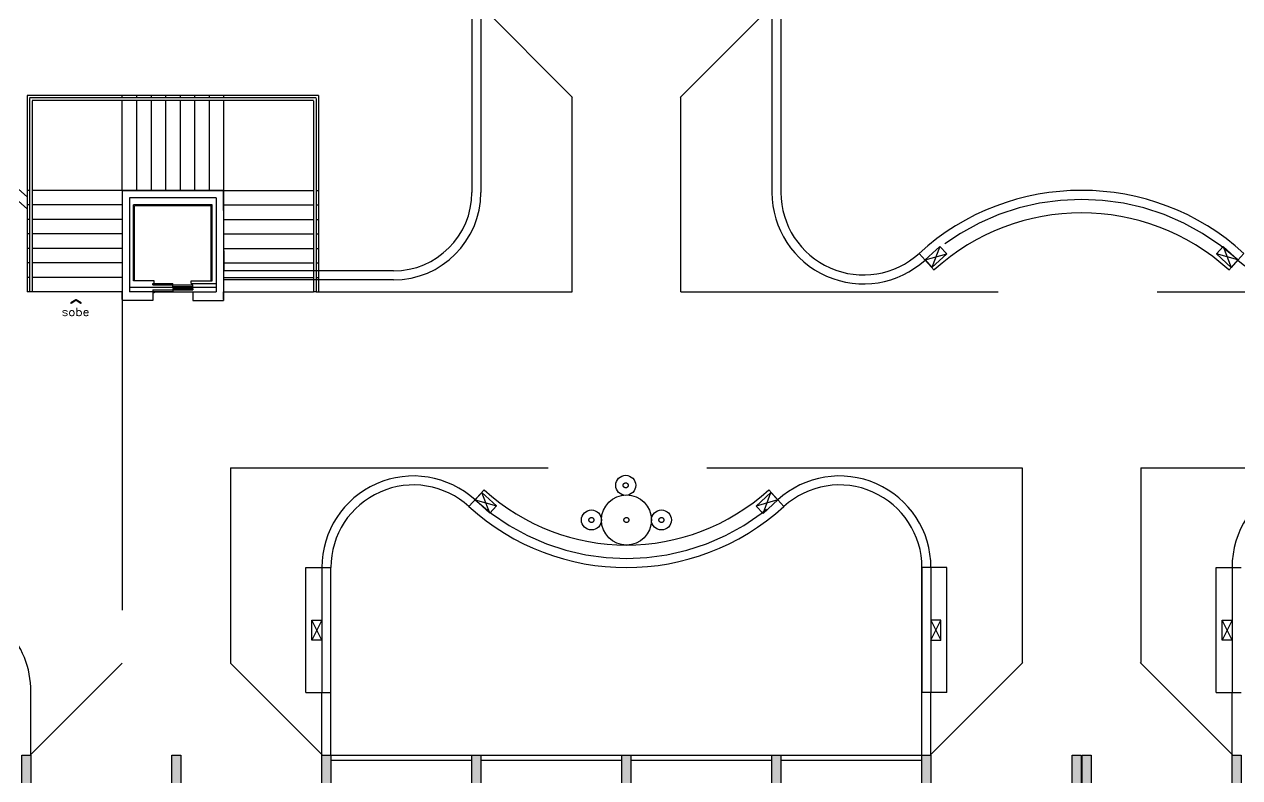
# Model space of a CAD drawing. Header units: millimetres. Extents: x 3605 to 3741, y 1123 to 1192.
# Drawn here: x 3626.16 to 3650.46, y 1149.5 to 1164.56 of the extents above; entities that cross this region are included whole.
import ezdxf

# ---------------------------------------------------------------- set-up
doc = ezdxf.new("R2010")
doc.units = ezdxf.units.MM
doc.linetypes.add('HIDDEN', pattern=[9.525, 6.35, -3.175])
for name, color, linetype in [('alv', 2, 'Continuous'), ('ar-banco', 2, 'Continuous'), ('ar-cal', 2, 'Continuous'), ('ar-estc', 1, 'Continuous'), ('ar-piso', 1, 'Continuous'), ('ar-proj', 1, 'HIDDEN'), ('ar-projarmario', 1, 'HIDDEN'), ('corrimao', 2, 'Continuous'), ('elevador', 1, 'Continuous'), ('estc-01', 3, 'Continuous'), ('h-estc', 3, 'Continuous'), ('h-jardim', 1, 'Continuous'), ('mesa1', 2, 'Continuous'), ('mesa2', 1, 'HIDDEN'), ('proj', 1, 'HIDDEN'), ('SIM', 1, 'Continuous'), ('TEXTO', 2, 'Continuous')]:
    doc.layers.add(name, color=color, linetype=linetype)
doc.styles.add('S16', font='simplex.shx', dxfattribs={"width": 1.1, "height": 0.16})

# ---------------------------------------------------------------- blocks, each defined once
blk = doc.blocks.new('plr01-01p')
at = {"layer": 'h-estc'}
blk.add_hatch(color=3, dxfattribs=at).paths.add_polyline_path([(0.09, 0.075), (-0.09, 0.075), (-0.09, -0.625), (0.09, -0.625)])
at = {"layer": 'estc-01', "color": 3}
blk.add_lwpolyline([(-0.09, 0.075), (-0.09, -0.625), (0.09, -0.625), (0.09, 0.075)], close=True, dxfattribs=at)
blk = doc.blocks.new('mesa-banco-01p')
at = {"layer": 'mesa1'}
for centre, radius in [((-0.014, 0.393), 0.2), ((0, -0.3), 0.5), ((-0.7, -0.3), 0.2), ((0.7, -0.3), 0.2)]:
    blk.add_circle(centre, radius, dxfattribs=at)
at = {"layer": 'mesa2'}
for centre in [(-0.014, 0.393), (-0.7, -0.3), (0, -0.3), (0.7, -0.3)]:
    blk.add_circle(centre, 0.05, dxfattribs=at)
blk = doc.blocks.new('grelha proj')
at = {"layer": 'ar-proj', "color": 1}
for p, q in [((0.4, 0.2), (0, 0)), ((0, 0.2), (0.4, 0))]:
    blk.add_line(p, q, dxfattribs=at)
blk.add_lwpolyline([(0, 0.2), (0.4, 0.2), (0.4, 0), (0, 0)], close=True, dxfattribs=at)
blk = doc.blocks.new('seta-01')
at = {"layer": 'SIM'}
h = blk.add_hatch(color=256, dxfattribs=at)
edge = h.paths.add_edge_path()
edge.add_line((0.101, -0.062), (0.003, 0.003))
edge.add_arc((0, -0.001), 0.005, 56.4755, 123.5245)
edge.add_line((-0.003, 0.003), (-0.101, -0.062))
edge.add_arc((-0.099, -0.066), 0.00418, 123.5245, 303.5245)
edge.add_line((-0.097, -0.069), (-0.003, -0.007))
edge.add_arc((0, -0.011), 0.005, 56.4755, 123.5245, ccw=False)
edge.add_line((0.003, -0.007), (0.097, -0.069))
edge.add_arc((0.099, -0.066), 0.00418, 236.4755, 416.4755)
blk.add_lwpolyline([(0.101, -0.062), (0.003, 0.003, 0.301199), (-0.003, 0.003), (-0.101, -0.062, 1), (-0.097, -0.069), (-0.003, -0.007, -0.301199), (0.003, -0.007), (0.097, -0.069, 1)], format="xyb", close=True, dxfattribs=at)

msp = doc.modelspace()

# ---------------------------------------------------------------- linework, layer by layer
at = {"layer": 'alv'}
for p, q in [((3628.114, 1161.241), (3628.114, 1159.041)), ((3628.114, 1161.241), (3630.144, 1161.241)), ((3630.144, 1161.241), (3630.144, 1159.041)), ((3628.264, 1161.091), (3628.264, 1159.211)), ((3629.994, 1161.091), (3628.264, 1161.091)), ((3629.994, 1161.091), (3629.994, 1159.211)), ((3628.114, 1159.061), (3628.114, 1159.211)), ((3628.729, 1159.041), (3628.114, 1159.041)), ((3628.729, 1159.211), (3628.264, 1159.211)), ((3628.729, 1159.211), (3628.729, 1159.041)), ((3629.529, 1159.211), (3629.529, 1159.041)), ((3629.529, 1159.211), (3629.994, 1159.211)), ((3629.529, 1159.041), (3630.144, 1159.041)), ((3629.964, 1159.211), (3629.964, 1159.211)), ((3630.144, 1159.061), (3630.144, 1159.211))]:
    msp.add_line(p, q, dxfattribs=at)
at = {"layer": 'ar-banco'}
for p, q in [((3635.109, 1163.701), (3635.109, 1161.201)), ((3641.289, 1163.701), (3641.289, 1161.201)), ((3644.354, 1159.649), (3644.051, 1159.982)), ((3650.245, 1159.649), (3650.548, 1159.982)), ((3635.051, 1154.921), (3635.354, 1155.253)), ((3641.348, 1154.921), (3641.045, 1155.253)), ((3631.789, 1151.201), (3631.789, 1153.701)), ((3631.789, 1153.701), (3632.289, 1153.701)), ((3632.289, 1151.201), (3632.289, 1153.701)), ((3644.109, 1151.201), (3644.109, 1153.701)), ((3644.609, 1153.701), (3644.109, 1153.701)), ((3644.609, 1153.701), (3644.109, 1153.701)), ((3644.609, 1151.201), (3644.609, 1153.701)), ((3649.989, 1151.201), (3649.989, 1153.701)), ((3649.989, 1153.701), (3650.489, 1153.701)), ((3631.789, 1151.201), (3632.289, 1151.201)), ((3644.609, 1151.201), (3644.109, 1151.201)), ((3649.989, 1151.201), (3650.489, 1151.201))]:
    msp.add_line(p, q, dxfattribs=at)
for centre, radius, start, end in [((3647.299, 1156.419), 4.822, 47.6466, 132.3534), ((3647.299, 1156.419), 4.372, 47.6466, 132.3534), ((3638.199, 1158.374), 4.223, 227.6466, 312.3534), ((3638.199, 1158.374), 4.673, 227.6466, 312.3534)]:
    msp.add_arc(centre, radius, start, end, dxfattribs=at)
at = {"layer": 'ar-cal'}
for p, q in [((3635.109, 1164.951), (3635.109, 1161.201)), ((3635.289, 1164.951), (3635.289, 1163.701)), ((3641.109, 1164.951), (3641.109, 1163.701)), ((3641.289, 1164.951), (3641.289, 1163.701)), ((3625.035, 1161.911), (3626.214, 1160.873)), ((3625.103, 1162.091), (3626.214, 1161.113)), ((3635.289, 1161.201), (3635.289, 1161.201)), ((3641.109, 1161.201), (3641.109, 1161.201)), ((3633.539, 1159.631), (3630.154, 1159.631)), ((3633.539, 1159.451), (3630.144, 1159.451)), ((3632.109, 1153.701), (3632.109, 1153.701)), ((3644.289, 1153.701), (3644.289, 1153.701)), ((3644.289, 1153.701), (3644.289, 1153.701)), ((3650.309, 1153.701), (3650.309, 1153.701)), ((3626.289, 1149.951), (3626.289, 1151.22)), ((3632.109, 1149.951), (3632.109, 1151.201)), ((3632.289, 1149.951), (3632.289, 1151.201)), ((3644.109, 1149.951), (3644.109, 1151.201)), ((3644.289, 1149.951), (3644.289, 1151.201)), ((3650.309, 1149.951), (3650.309, 1151.201))]:
    msp.add_line(p, q, dxfattribs=at)
for centre, radius, start, end in [((3633.539, 1161.201), 1.75, 270, 0), ((3633.539, 1161.201), 1.57, 270, 0), ((3642.939, 1161.201), 1.83, 180, 312.3534), ((3642.939, 1161.201), 1.65, 180, 312.3534), ((3651.659, 1161.201), 1.83, 227.6466, 0), ((3633.939, 1153.701), 1.83, 47.6466, 180), ((3633.939, 1153.701), 1.65, 47.6466, 180), ((3642.459, 1153.701), 1.83, 0, 132.3534), ((3642.459, 1153.701), 1.65, 0, 132.3534), ((3652.139, 1153.701), 1.83, 47.6466, 180), ((3624.539, 1151.247), 1.75, 359.1046, 90.8954)]:
    msp.add_arc(centre, radius, start, end, dxfattribs=at)
at = {"layer": 'ar-piso'}
for p, q in [((3626.214, 1163.141), (3626.214, 1159.211)), ((3626.264, 1161.241), (3626.214, 1161.241)), ((3628.114, 1161.241), (3626.314, 1161.241)), ((3626.264, 1160.951), (3626.214, 1160.951)), ((3628.114, 1160.951), (3626.314, 1160.951)), ((3626.264, 1160.661), (3626.214, 1160.661)), ((3628.114, 1160.661), (3626.314, 1160.661)), ((3626.264, 1160.371), (3626.214, 1160.371)), ((3628.114, 1160.371), (3626.314, 1160.371)), ((3626.264, 1160.081), (3626.214, 1160.081)), ((3628.114, 1160.081), (3626.314, 1160.081)), ((3626.264, 1159.791), (3626.214, 1159.791)), ((3628.114, 1159.791), (3626.314, 1159.791)), ((3626.264, 1159.501), (3626.214, 1159.501)), ((3628.114, 1159.501), (3626.314, 1159.501)), ((3629.994, 1159.302), (3628.264, 1159.302)), ((3626.264, 1159.211), (3626.214, 1159.211)), ((3628.114, 1159.211), (3626.314, 1159.211)), ((3628.729, 1159.211), (3629.529, 1159.211)), ((3632.289, 1149.951), (3635.109, 1149.951)), ((3632.289, 1149.851), (3635.109, 1149.851)), ((3635.289, 1149.951), (3638.109, 1149.951)), ((3635.289, 1149.851), (3638.109, 1149.851)), ((3638.289, 1149.951), (3641.109, 1149.951)), ((3638.289, 1149.851), (3641.109, 1149.851)), ((3641.289, 1149.951), (3644.109, 1149.951)), ((3641.289, 1149.851), (3644.109, 1149.851))]:
    msp.add_line(p, q, dxfattribs=at)
at = {"layer": 'ar-proj'}
for p, q in [((3635.274, 1164.951), (3637.124, 1163.101)), ((3641.124, 1164.951), (3639.274, 1163.101)), ((3635.289, 1163.701), (3635.289, 1161.201)), ((3641.109, 1163.701), (3641.109, 1161.201)), ((3637.114, 1159.211), (3637.114, 1163.101)), ((3639.284, 1159.211), (3639.284, 1163.101)), ((3628.114, 1159.201), (3628.114, 1151.791)), ((3632.044, 1159.211), (3637.114, 1159.211)), ((3639.284, 1159.211), (3655.314, 1159.211)), ((3630.284, 1155.691), (3646.114, 1155.691)), ((3630.284, 1155.691), (3630.284, 1151.791)), ((3646.114, 1155.691), (3646.114, 1151.801)), ((3648.484, 1155.691), (3648.484, 1151.801)), ((3648.484, 1155.691), (3664.314, 1155.691)), ((3632.109, 1153.701), (3632.109, 1151.201)), ((3644.289, 1153.701), (3644.289, 1151.201)), ((3650.309, 1153.701), (3650.309, 1151.201)), ((3626.274, 1149.951), (3628.114, 1151.791)), ((3632.124, 1149.951), (3630.284, 1151.791)), ((3644.274, 1149.951), (3646.124, 1151.801)), ((3650.324, 1149.951), (3648.474, 1151.801))]:
    msp.add_line(p, q, dxfattribs=at)
for centre, radius, start, end in [((3647.299, 1156.419), 4.642, 47.6466, 132.3534), ((3638.199, 1158.374), 4.493, 227.6466, 312.3534)]:
    msp.add_arc(centre, radius, start, end, dxfattribs=at)
at = {"layer": 'ar-projarmario'}
msp.add_line((3644.109, 1153.701), (3644.109, 1151.201), dxfattribs=at)
at = {"layer": 'corrimao'}
for p, q in [((3626.264, 1163.081), (3626.264, 1159.211)), ((3626.314, 1163.031), (3626.314, 1159.211)), ((3626.314, 1159.211), (3626.264, 1159.211))]:
    msp.add_line(p, q, dxfattribs=at)
at = {"layer": 'elevador'}
for p, q in [((3629.914, 1160.951), (3628.344, 1160.951)), ((3628.344, 1159.432), (3628.344, 1160.951)), ((3629.894, 1160.931), (3628.364, 1160.931)), ((3628.364, 1159.432), (3628.364, 1160.931)), ((3629.894, 1159.432), (3629.894, 1160.931)), ((3629.914, 1159.432), (3629.914, 1160.951)), ((3628.759, 1159.432), (3628.344, 1159.432)), ((3628.729, 1159.382), (3629.129, 1159.382)), ((3628.729, 1159.352), (3628.729, 1159.382)), ((3628.729, 1159.352), (3629.529, 1159.352)), ((3628.729, 1159.252), (3629.529, 1159.252)), ((3628.729, 1159.252), (3628.729, 1159.222)), ((3628.759, 1159.382), (3628.759, 1159.432)), ((3629.129, 1159.322), (3629.129, 1159.382)), ((3629.129, 1159.322), (3629.529, 1159.322)), ((3629.129, 1159.282), (3629.529, 1159.282)), ((3629.129, 1159.282), (3629.129, 1159.222)), ((3629.499, 1159.432), (3629.914, 1159.432)), ((3629.499, 1159.382), (3629.499, 1159.432)), ((3629.499, 1159.382), (3629.994, 1159.382)), ((3629.529, 1159.322), (3629.529, 1159.352)), ((3629.529, 1159.322), (3629.529, 1159.352)), ((3629.529, 1159.282), (3629.529, 1159.252)), ((3629.529, 1159.282), (3629.529, 1159.252)), ((3628.729, 1159.222), (3629.129, 1159.222)), ((3628.759, 1159.192), (3628.729, 1159.192)), ((3628.759, 1159.222), (3628.759, 1159.192))]:
    msp.add_line(p, q, dxfattribs=at)
at = {"layer": 'h-jardim'}
for p, q in [((3630.144, 1161.241), (3628.114, 1161.241)), ((3630.154, 1159.631), (3630.144, 1161.241))]:
    msp.add_line(p, q, dxfattribs=at)
at = {"layer": 'proj'}
for p, q in [((3632.044, 1163.141), (3626.214, 1163.141)), ((3628.114, 1163.091), (3628.114, 1163.141)), ((3628.404, 1163.141), (3628.404, 1163.091)), ((3628.694, 1163.141), (3628.694, 1163.091)), ((3628.984, 1163.141), (3628.984, 1163.091)), ((3629.274, 1163.141), (3629.274, 1163.091)), ((3629.564, 1163.141), (3629.564, 1163.091)), ((3629.854, 1163.141), (3629.854, 1163.091)), ((3630.144, 1163.141), (3630.144, 1163.091)), ((3632.044, 1163.141), (3632.044, 1159.211)), ((3631.994, 1163.091), (3626.264, 1163.091)), ((3631.944, 1163.041), (3626.314, 1163.041)), ((3628.114, 1161.241), (3628.114, 1163.041)), ((3628.404, 1163.041), (3628.404, 1161.241)), ((3628.694, 1163.041), (3628.694, 1161.241)), ((3628.984, 1163.041), (3628.984, 1161.241)), ((3629.274, 1163.041), (3629.274, 1161.241)), ((3629.564, 1163.041), (3629.564, 1161.241)), ((3629.854, 1163.041), (3629.854, 1161.241)), ((3630.144, 1163.041), (3630.144, 1161.241)), ((3631.944, 1163.031), (3631.944, 1159.211)), ((3631.994, 1163.081), (3631.994, 1159.211)), ((3630.144, 1161.241), (3631.944, 1161.241)), ((3631.994, 1161.241), (3632.044, 1161.241)), ((3630.144, 1160.951), (3631.944, 1160.951)), ((3631.994, 1160.951), (3632.044, 1160.951)), ((3630.144, 1160.661), (3631.944, 1160.661)), ((3631.994, 1160.661), (3632.044, 1160.661)), ((3630.144, 1160.371), (3631.944, 1160.371)), ((3631.994, 1160.371), (3632.044, 1160.371)), ((3630.144, 1160.081), (3631.944, 1160.081)), ((3631.994, 1160.081), (3632.044, 1160.081)), ((3630.144, 1159.791), (3631.944, 1159.791)), ((3631.994, 1159.791), (3632.044, 1159.791)), ((3630.144, 1159.501), (3631.944, 1159.501)), ((3631.994, 1159.501), (3632.044, 1159.501)), ((3630.144, 1159.211), (3631.944, 1159.211)), ((3631.994, 1159.211), (3631.944, 1159.211)), ((3631.994, 1159.211), (3632.044, 1159.211))]:
    msp.add_line(p, q, dxfattribs=at)

# ---------------------------------------------------------------- block references
at = {"xscale": -1}
for p, rotation in [((3644.603, 1159.971), 42.35340445013307), ((3640.796, 1154.93), 222.6951610210174), ((3644.489, 1152.651), 90.00000000000087)]:
    msp.add_blockref('grelha proj', p, dxfattribs=dict(at, rotation=rotation))
for p, rotation in [((3649.996, 1159.971), 317.646595549867), ((3635.603, 1154.932), 137.6465955498669), ((3631.909, 1152.651), 269.9999999999991), ((3650.109, 1152.651), 269.9999999999991)]:
    msp.add_blockref('grelha proj', p, dxfattribs=dict(rotation=rotation))
msp.add_blockref('seta-01', (3627.194, 1159.052))
at = {"layer": 'ar-banco'}
msp.add_blockref('mesa-banco-01p', (3638.199, 1154.951), dxfattribs=at)
at = {"layer": 'ar-estc', "xscale": -1, "rotation": 180}
for p in [(3626.199, 1149.326), (3629.199, 1149.326), (3632.199, 1149.326), (3635.199, 1149.326), (3638.199, 1149.326), (3641.199, 1149.326), (3644.199, 1149.326), (3647.199, 1149.326), (3647.399, 1149.326), (3650.399, 1149.326)]:
    msp.add_blockref('plr01-01p', p, dxfattribs=at)

# ---------------------------------------------------------------- texts
at = {"layer": 'TEXTO', "color": 2, "style": 'S16', "width": 1.1}
msp.add_text('sobe', height=0.16, dxfattribs=at).set_placement((3626.909, 1158.732))

doc.saveas('drawing.dxf')
